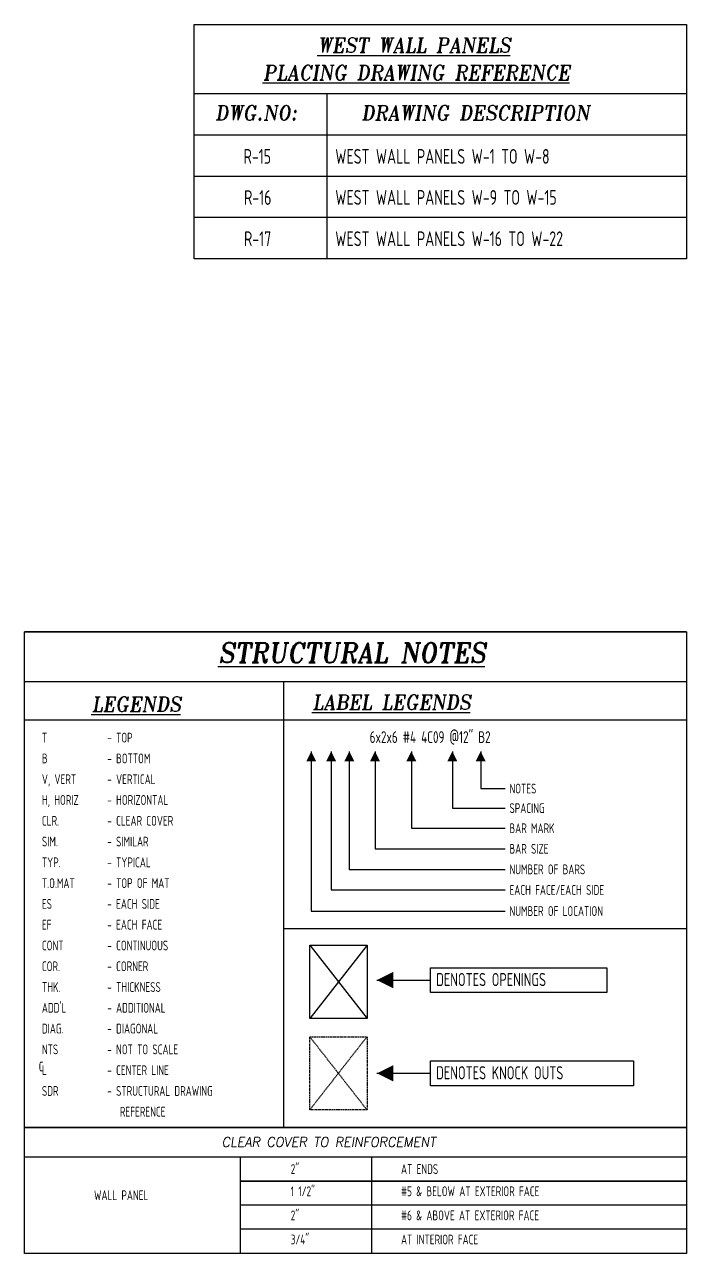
# Model space of a CAD drawing. Header units: inches. Extents: x -3675 to 25720, y -2273 to 5046.
# Drawn here: x 14140.6 to 14292.2, y 826.4 to 1108.1 of the extents above; entities that cross this region are included whole.
import ezdxf
from ezdxf.enums import TextEntityAlignment as Align

# ---------------------------------------------------------------- set-up
doc = ezdxf.new("R2010")
doc.units = ezdxf.units.IN
doc.header["$LTSCALE"] = 0.025
doc.header["$MEASUREMENT"] = 0
doc.linetypes.add('HIDDEN', pattern=[6, 3, -3])
doc.layers.get('0').update_dxf_attribs({"linetype": 'CONTINUOUS'})
for name, color, linetype in [('0-25', 7, 'CONTINUOUS'), ('0-25TEXT', 7, 'CONTINUOUS'), ('0-35', 3, 'CONTINUOUS'), ('0-35TEXT', 3, 'CONTINUOUS'), ('0-50', 10, 'CONTINUOUS'), ('hidden', 7, 'HIDDEN')]:
    doc.layers.add(name, color=color, linetype=linetype)
doc.styles.add('AR', font='ARCHQUIK.shx', dxfattribs={"width": 0.8})
doc.styles.add('ROMANT', font='romant')

# ---------------------------------------------------------------- blocks, each defined once
blk = doc.blocks.new('leadrblk')
blk.add_lwpolyline([(0, 0, 0, 1, 0), (1, 0, 1, 1, 0)], format="xyseb")
blk = doc.blocks.new('A$C2A293661')
at = {"layer": '0-35TEXT', "style": 'AR', "width": 0.8}
for s, p in [('C', (-0.72, 0.84)), ('L', (0, 0))]:
    blk.add_text(s, height=2.25, dxfattribs=at).set_placement(p)

msp = doc.modelspace()

# ---------------------------------------------------------------- linework, layer by layer
at = {"layer": '0-25'}
for points in [[(14219.03325, 897.08297), (14205.89437, 880.28662)], [(14205.89437, 897.08297), (14219.03325, 880.28662)]]:
    msp.add_lwpolyline(points, dxfattribs=at)
at = {"layer": '0-25TEXT'}
for points in [[(14206.25475, 941.5378), (14206.25475, 904.92887), (14250.67878, 904.92887)], [(14210.80536, 941.5378), (14210.80536, 909.76685), (14250.67878, 909.76685)], [(14214.96877, 941.5378), (14214.96877, 914.48555), (14250.67878, 914.48555)], [(14220.8749, 941.5378), (14220.8749, 919.20426), (14250.67878, 919.20426)], [(14229.20173, 941.5378), (14229.20173, 923.92296), (14250.67878, 923.92296)], [(14238.59351, 941.5378), (14238.59351, 928.52243), (14250.67878, 928.52243)], [(14245.08059, 941.5378), (14245.08059, 933.00263), (14250.67878, 933.00263)], [(14221.29214, 889.11064), (14233.59272, 889.11064)], [(14221.29214, 867.73371), (14233.59272, 867.73371)], [(14221.29214, 867.73371), (14233.59272, 867.73371)]]:
    msp.add_lwpolyline(points, dxfattribs=at)
at = {"layer": '0-35'}
msp.add_lwpolyline([(14205.89437, 897.08297), (14219.03325, 897.08297), (14219.03325, 880.28662), (14205.89437, 880.28662)], close=True, dxfattribs=at)
at = {"layer": '0-35', "color": 1}
for points in [[(14140.56047, 826.4452), (14140.56047, 855.3283), (14292.2258, 855.3283), (14292.2258, 826.4452)], [(14189.95754, 843.02223), (14292.2258, 843.02223)], [(14292.2258, 843.02223), (14189.95754, 843.02223)], [(14292.2258, 837.49656), (14189.95754, 837.49656)], [(14292.2258, 831.97088), (14189.95754, 831.97088)], [(14292.2258, 826.4452), (14140.56047, 826.4452)]]:
    msp.add_lwpolyline(points, dxfattribs=at)
at = {"layer": '0-50'}
for p, q in [((14292.2258, 1092.28621), (14179.42255, 1092.28621)), ((14209.90891, 1054.47464), (14209.90891, 1092.28621)), ((14292.2258, 1082.78294), (14179.42255, 1082.78294)), ((14292.2258, 1073.34684), (14179.42255, 1073.34684)), ((14292.2258, 1063.91074), (14179.42255, 1063.91074)), ((14292.2258, 968.92332), (14140.56047, 968.92332)), ((14292.2258, 957.4866), (14140.56047, 957.4866)), ((14199.88024, 957.4866), (14199.88024, 855.3283)), ((14292.2258, 948.69513), (14140.56047, 948.69513)), ((14292.2258, 900.88279), (14199.88024, 900.88279)), ((14292.2258, 855.3283), (14140.56047, 855.3283)), ((14292.2258, 855.3283), (14140.56047, 855.3283)), ((14292.2258, 848.54791), (14140.56047, 848.54791)), ((14189.95754, 848.54791), (14189.95754, 826.4452)), ((14220.09009, 848.54791), (14220.09009, 826.4452))]:
    msp.add_line(p, q, dxfattribs=at)
for points in [[(14179.42255, 1054.47464), (14179.42255, 1108.14893), (14292.2258, 1108.14893), (14292.2258, 1054.47464)], [(14140.56047, 855.3283), (14140.56047, 968.92332), (14292.2258, 968.92332), (14292.2258, 855.3283)], [(14233.59272, 891.94747), (14273.9874, 891.94747), (14273.9874, 886.27382), (14233.59272, 886.27382)], [(14233.59272, 870.57054), (14280.08387, 870.57054), (14280.08387, 864.89689), (14233.59272, 864.89689)]]:
    msp.add_lwpolyline(points, close=True, dxfattribs=at)
at = {"layer": 'hidden'}
msp.add_lwpolyline([(14205.89437, 876.13189), (14219.03325, 876.13189), (14219.03325, 859.33554), (14205.89437, 859.33554)], close=True, dxfattribs=at)
for points in [[(14219.03325, 876.13189), (14205.89437, 859.33554)], [(14205.89437, 876.13189), (14219.03325, 859.33554)]]:
    msp.add_lwpolyline(points, dxfattribs=at)

# ---------------------------------------------------------------- block references
at = {"layer": '0-25TEXT', "xscale": 2.249574803150615, "yscale": 0.9002834645671101, "zscale": 1.2, "rotation": 270.0000046056895}
for p in [(14206.25475, 941.5378), (14210.80536, 941.5378), (14214.96877, 941.5378), (14220.8749, 941.5378), (14229.20173, 941.5378), (14238.59351, 941.5378), (14245.08059, 941.5378)]:
    msp.add_blockref('leadrblk', p, dxfattribs=at)
at = {"layer": '0-25TEXT', "xscale": 3.749291338582678, "yscale": 1.500472440944882, "zscale": 0.5}
for p in [(14221.29214, 889.11064), (14221.29214, 867.73371)]:
    msp.add_blockref('leadrblk', p, dxfattribs=at)
at = {"layer": '0-35'}
msp.add_blockref('A$C2A293661', (14144.53062, 867.32965), dxfattribs=at)

# ---------------------------------------------------------------- texts
at = {"linetype": 'Continuous', "style": 'ROMANT', "oblique": 9, "width": 0.95}
for s, height, p in [('%%UWEST WALL PANELS', 3.375, (14207.69714, 1101.77319)), ('%%UPLACING DRAWING REFERENCE', 3.375, (14195.17501, 1095.43692)), ('DWG.NO:', 3.375, (14184.21646, 1086.2047)), ('DRAWING DESCRIPTION', 3.375, (14217.6962, 1086.2047)), ('CLEAR COVER TO REINFORCEMENT', 2.25, (14185.73833, 850.84378))]:
    msp.add_text(s, height=height, dxfattribs=at).set_placement(p)
for s, height, p in [('%%USTRUCTURAL NOTES', 4.5, (14215.61077, 961.88399)), ('%%ULEGENDS', 3.375, (14166.17824, 950.6986)), ('%%ULABEL LEGENDS', 3.375, (14224.65798, 951.10312))]:
    msp.add_text(s, height=height, dxfattribs=at).set_placement(p, align=Align.CENTER)
at = {"layer": '0-35', "style": 'AR', "width": 0.8}
for s, p in [('R-15', (14190.74677, 1076.24215)), ('WEST WALL PANELS W-1 TO W-8', (14211.75655, 1076.24215)), ('R-16', (14190.84974, 1066.80605)), ('WEST WALL PANELS W-9 TO W-15', (14211.75655, 1066.83964)), ('R-17', (14190.84974, 1057.36995)), ('WEST WALL PANELS W-16 TO W-22', (14211.75655, 1057.36995))]:
    msp.add_text(s, height=3.375, dxfattribs=at).set_placement(p)
at = {"layer": '0-35TEXT', "style": 'AR', "width": 0.8}
msp.add_text('6x2x6 #4 4C09 @12" B2', height=2.7, dxfattribs=at).set_placement((14247.35155, 943.45928), align=Align.RIGHT)
for s, height, p in [('T', 2.25, (14144.53062, 943.55813)), ('- TOP', 2.25, (14159.50882, 943.55813)), ('B', 2.25, (14144.53062, 938.79385)), ('- BOTTOM', 2.25, (14159.50882, 938.79385)), ('V, VERT', 2.25, (14144.53062, 934.02957)), ('- VERTICAL', 2.25, (14159.50882, 934.02957)), ('NOTES', 2.25, (14251.67878, 931.87763)), ('H, HORIZ', 2.25, (14144.53062, 929.26529)), ('- HORIZONTAL', 2.25, (14159.50882, 929.26529)), ('SPACING', 2.25, (14251.67878, 927.39743)), ('CLR.', 2.25, (14144.53062, 924.50101)), ('- CLEAR COVER', 2.25, (14159.50882, 924.50101)), ('BAR MARK', 2.25, (14251.67878, 922.79796)), ('SIM.', 2.25, (14144.53062, 919.73673)), ('- SIMILAR', 2.25, (14159.50882, 919.73673)), ('BAR SIZE', 2.25, (14251.67878, 918.07926)), ('TYP.', 2.25, (14144.53062, 914.97245)), ('- TYPICAL', 2.25, (14159.50882, 914.97245)), ('NUMBER OF BARS', 2.25, (14251.67878, 913.36055)), ('T.O.MAT', 2.25, (14144.53062, 910.20817)), ('- TOP OF MAT', 2.25, (14159.50882, 910.20817)), ('EACH FACE/EACH SIDE', 2.25, (14251.67878, 908.64185)), ('ES', 2.25, (14144.53062, 905.44389)), ('- EACH SIDE', 2.25, (14159.50882, 905.44389)), ('NUMBER OF LOCATION', 2.25, (14251.67878, 903.80387)), ('EF', 2.25, (14144.53062, 900.67961)), ('- EACH FACE', 2.25, (14159.50882, 900.67961)), ('CONT', 2.25, (14144.53062, 895.91533)), ('- CONTINUOUS', 2.25, (14159.50882, 895.91533)), ('COR.', 2.25, (14144.53062, 891.15105)), ('- CORNER', 2.25, (14159.50882, 891.15105)), ('DENOTES OPENINGS', 3, (14234.87844, 887.73181)), ('THK.', 2.25, (14144.53062, 886.38677)), ('- THICKNESS', 2.25, (14159.50882, 886.38677)), ("ADD'L", 2.25, (14144.53062, 881.62249)), ('- ADDITIONAL', 2.25, (14159.50882, 881.62249)), ('DIAG.', 2.25, (14144.53062, 876.85821)), ('- DIAGONAL', 2.25, (14159.50882, 876.85821)), ('NTS', 2.25, (14144.53062, 872.09393)), ('- NOT TO SCALE', 2.25, (14159.50882, 872.09393)), ('- CENTER LINE', 2.25, (14159.50882, 867.32965)), ('DENOTES KNOCK OUTS', 3, (14234.87844, 866.35488)), ('SDR', 2.25, (14144.53062, 862.56537)), ('- STRUCTURAL DRAWING', 2.25, (14159.50882, 862.56537)), ('REFERENCE', 2.25, (14162.39819, 857.80109)), ('2"', 2.25, (14201.55346, 844.65339)), ('AT ENDS', 2.25, (14226.82659, 844.65339)), ('WALL PANEL', 2.25, (14156.47439, 838.66222)), ('1 1/2"', 2.25, (14201.55346, 839.5661)), ('#5 & BELOW AT EXTERIOR FACE  ', 2.25, (14226.82659, 839.5661)), ('2"', 2.25, (14201.55346, 834.04042)), ('#6 & ABOVE AT EXTERIOR FACE   ', 2.25, (14226.82659, 834.04042)), ('3/4"', 2.25, (14201.55346, 828.51474)), ('AT INTERIOR FACE   ', 2.25, (14226.82659, 828.51474))]:
    msp.add_text(s, height=height, dxfattribs=at).set_placement(p)

doc.saveas('drawing.dxf')
